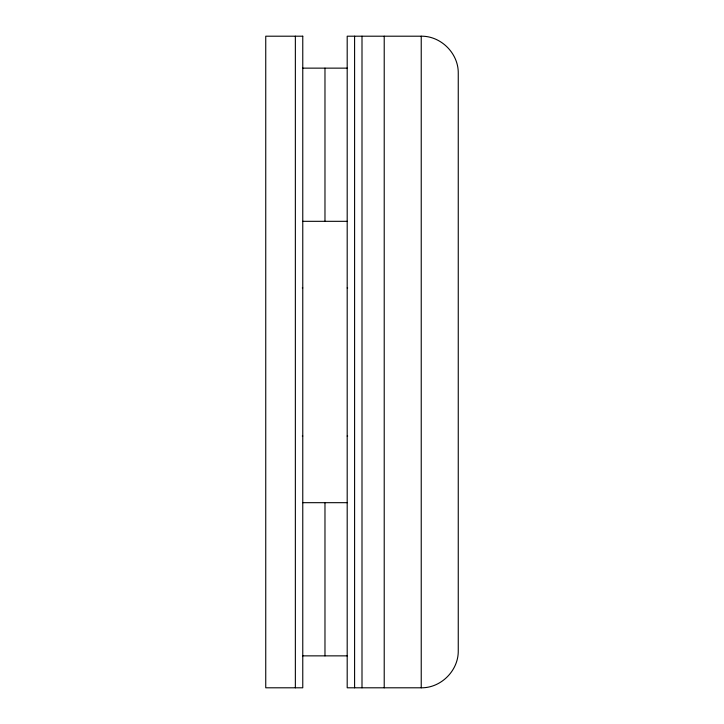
<?xml version="1.0" encoding="UTF-8"?>
<svg xmlns="http://www.w3.org/2000/svg" width="724" height="724" viewBox="0 0 724 724"><rect width="100%" height="100%" fill="white"/><g stroke="black" fill="none" stroke-linecap="round" stroke-linejoin="round"><path stroke-width="1.09" d="M421.232 687.8C441.025 688.09 458.554 670.56 458.256 650.776L458.256 73.224C458.554 53.44 441.025 35.91 421.232 36.2L347.194 36.2L347.194 687.8L421.232 687.8L421.232 36.2M302.768 68.137L347.194 68.137M302.768 221.318L347.194 221.318M302.297 287.953L302.768 287.953M347.194 287.953L347.656 287.953M302.297 436.047L302.768 436.047M347.194 436.047L347.656 436.047M302.768 502.682L347.194 502.682M302.768 655.863L347.194 655.863M384.218 36.2L384.218 687.8M362 36.2L362 687.8M354.597 36.2L354.597 687.8M324.976 68.137L324.976 221.318M324.976 502.682L324.976 655.863M295.356 36.2L295.356 687.8M302.768 36.2L265.744 36.2L265.744 687.8L302.768 687.8L302.768 36.2"/></g></svg>
